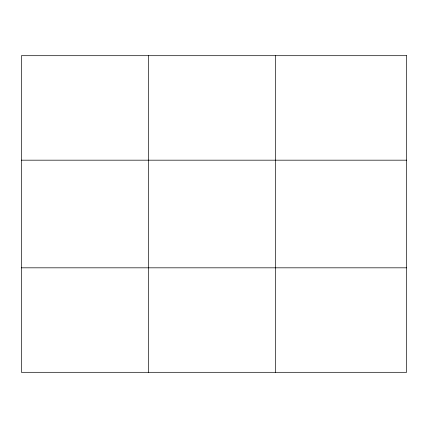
<?xml version="1.0" encoding="UTF-8"?>
<svg xmlns="http://www.w3.org/2000/svg" width="428" height="428" viewBox="0 0 428 428"><rect width="100%" height="100%" fill="white"/><g stroke="black" fill="none" stroke-linecap="round" stroke-linejoin="round"><path stroke-width="0.64" d="M148.516 55.694L148.516 372.307M275.632 55.694L275.632 372.307M21.4 160.179L406.6 160.179M21.4 267.821L406.6 267.821M406.6 55.694L406.6 372.307L21.4 372.307L21.4 55.694L406.6 55.694"/></g></svg>
